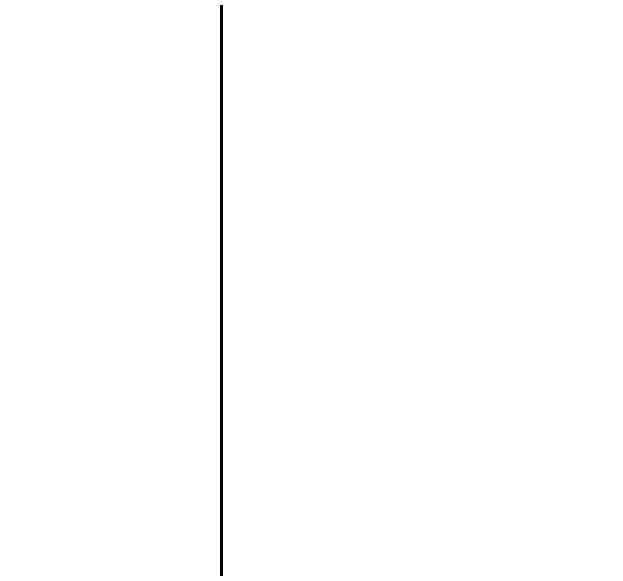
# Model space of a CAD drawing. Header units: inches. Extents: x -4169 to -1846, y 9706 to 12377.
# Drawn here: x -3851.9509 to -3851.6589, y 10554.0531 to 10554.3246 of the extents above; entities that cross this region are included whole.
import ezdxf

# ---------------------------------------------------------------- set-up
doc = ezdxf.new("R2010")
doc.units = ezdxf.units.IN
doc.header["$MEASUREMENT"] = 0
for name, color, linetype, lineweight in [('0-1', 7, 'Continuous', 5), ('A-WALL-4', 10, 'Continuous', 60), ('A-WALL-PATT-4', 111, 'Continuous', 9)]:
    doc.layers.add(name, color=color, linetype=linetype, lineweight=lineweight)

# ---------------------------------------------------------------- blocks, each defined once
blk = doc.blocks.new('CTR - 1st Phase - Shell_rvt-1-ENLARGED RCP - 3RD FLOOR PLAN')
at = {"layer": 'A-WALL-4'}
blk.add_line((-3851.84874, 10587.21518), (-3851.84874, 10513.16361), dxfattribs=at)

msp = doc.modelspace()

# ---------------------------------------------------------------- hatches: boundary and pattern name
at = {"layer": 'A-WALL-PATT-4'}
h = msp.add_hatch(dxfattribs=at)
h.set_pattern_fill('FP_1', color=256, style=0, pattern_type=2)
h.set_pattern_definition([(0, (0, 0), (20.48, 5.12), [0.845, -14.515, 0.845, -14.515, -81.92]), (0, (0, 0), (20.48, 5.12), [-30.72, 0.845, -29.875, 0.845, -14.515, -35.84]), (0, (0, 0), (20.48, 5.12), [-76.8, 0.845, -9.395, 0.845, -24.755]), (120, (7.68, 2.56), (-14.67405, 15.1762003), [0.845, -14.515, 0.845, -14.515, -81.92]), (120, (7.68, 2.56), (-14.67405, 15.1762003), [-30.72, 0.845, -29.875, 0.845, -14.515, -35.84]), (120, (7.68, 2.56), (-14.67405, 15.1762003), [-76.8, 0.845, -9.395, 0.845, -24.755]), (240, (10.24, 12.8), (-5.80595, -20.2962003), [0.845, -14.515, 0.845, -14.515, -81.92]), (240, (10.24, 12.8), (-5.80595, -20.2962003), [-30.72, 0.845, -29.875, 0.845, -14.515, -35.84]), (240, (10.24, 12.8), (-5.80595, -20.2962003), [-76.8, 0.845, -9.395, 0.845, -24.755])])
h.paths.add_polyline_path([(-3852.47374, 10553.8144), (-3800.41204, 10553.8144), (-3800.41204, 10554.4394), (-3852.47374, 10554.4394)], flags=0)
h.paths.add_polyline_path([(-3497.94994, 10553.8144), (-3487.29874, 10553.8144), (-3487.29874, 10554.4394), (-3525.29874, 10554.4394), (-3525.29874, 10553.8144), (-3499.17374, 10553.8144)], flags=0)
h.paths.add_polyline_path([(-3728.41204, 10553.8144), (-3609.67374, 10553.8144), (-3609.67374, 10554.4394), (-3728.41204, 10554.4394)], flags=0)
h.paths.add_polyline_path([(-3604.92374, 10553.8144), (-3555.29874, 10553.8144), (-3555.29874, 10554.4394), (-3604.92374, 10554.4394)], flags=0)

# ---------------------------------------------------------------- block references
at = {"layer": '0-1'}
msp.add_blockref('CTR - 1st Phase - Shell_rvt-1-ENLARGED RCP - 3RD FLOOR PLAN', (0, 0), dxfattribs=at)

doc.saveas('drawing.dxf')
